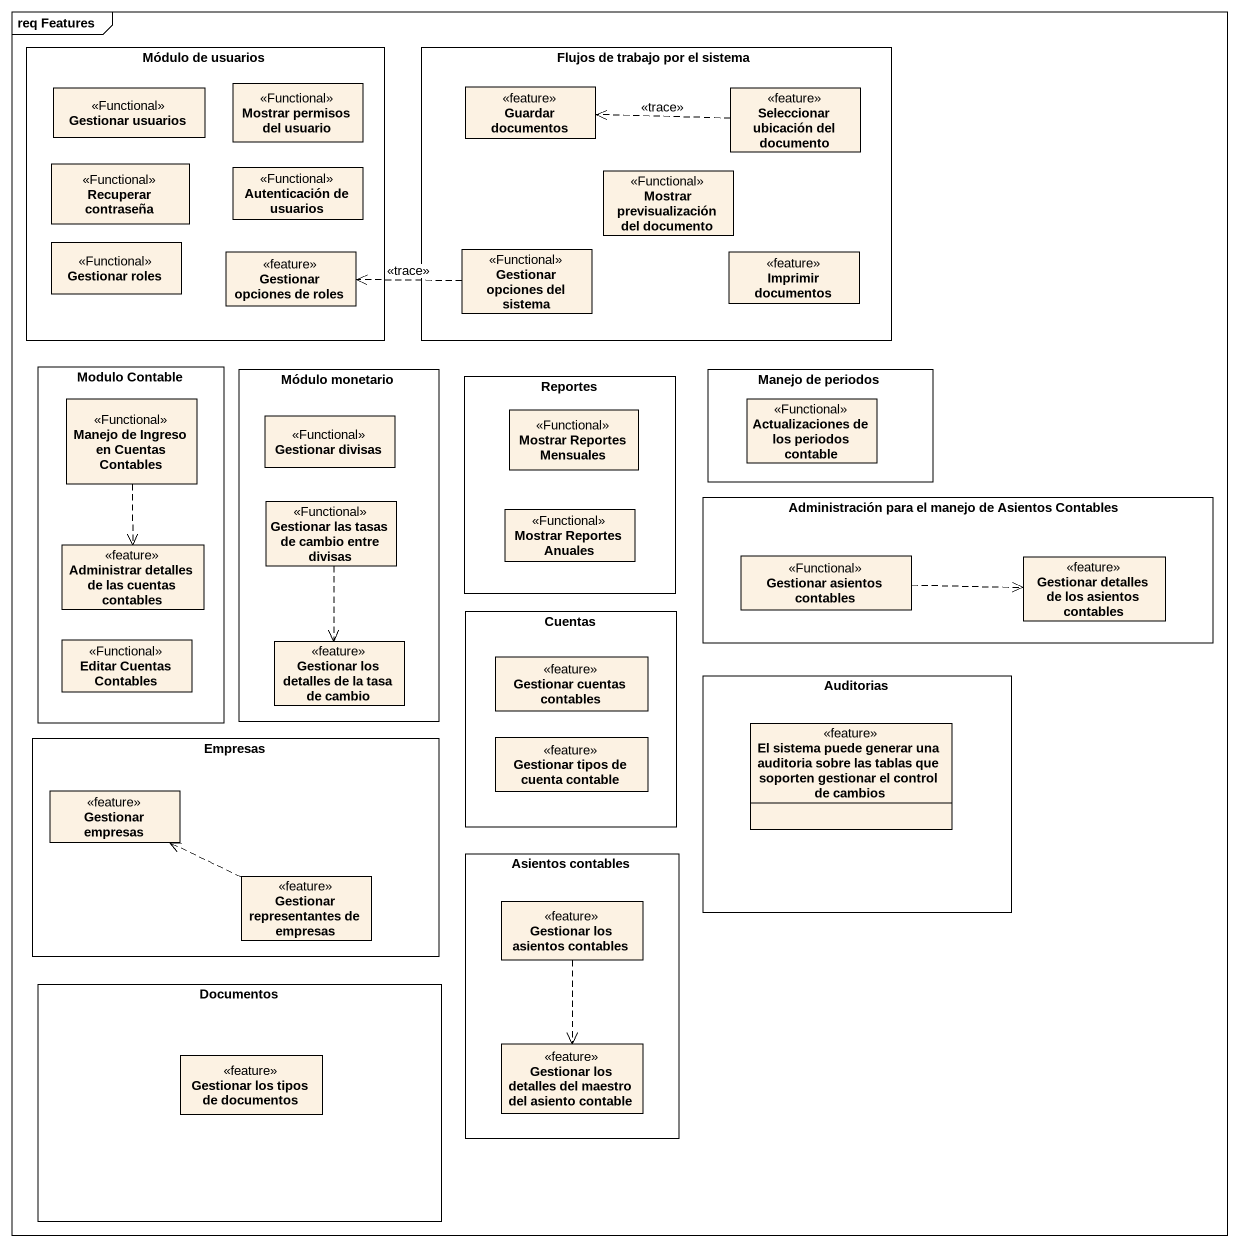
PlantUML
@startuml
mainframe req Features
hide circle
hide empty members
rectangle "Módulo de usuarios" as Módulo_de_usuarios {
  class "Gestionar usuarios" as Gestionar_usuarios <<Functional>>
  class "Mostrar permisos del usuario" as Mostrar_permisos_del_usuario <<Functional>>
  class "Recuperar contraseña" as Recuperar_contraseña <<Functional>>
  class "Autenticación de usuarios" as Autenticación_de_usuarios <<Functional>>
  class "Gestionar roles" as Gestionar_roles <<Functional>>
  class "Gestionar opciones de roles" as Gestionar_opciones_de_roles <<feature>>
}
rectangle "Flujos de trabajo por el sistema" as Flujos_de_trabajo_por_el {
  class "Guardar documentos" as Guardar_documentos <<feature>>
  class "Seleccionar ubicación del documento" as Seleccionar_ubicación_del <<feature>>
  class "Mostrar previsualización del documento" as Mostrar_previsualización <<Functional>>
  class "Gestionar opciones del sistema" as Gestionar_opciones_del <<Functional>>
  class "Imprimir documentos" as Imprimir_documentos <<feature>>
}
rectangle "Modulo Contable" as Modulo_Contable {
  class "Manejo de Ingreso en Cuentas Contables" as Manejo_de_Ingreso_en <<Functional>>
  class "Administrar detalles de las cuentas contables" as Administrar_detalles_de_las <<feature>>
  class "Editar Cuentas Contables" as Editar_Cuentas_Contables <<Functional>>
}
rectangle "Módulo monetario" as Módulo_monetario {
  class "Gestionar divisas" as Gestionar_divisas <<Functional>>
  class "Gestionar las tasas de cambio entre divisas" as Gestionar_las_tasas_de <<Functional>>
  class "Gestionar los detalles de la tasa de cambio" as Gestionar_los_detalles_de <<feature>>
}
rectangle Reportes {
  class "Mostrar Reportes Mensuales" as Mostrar_Reportes_Mensuales <<Functional>>
  class "Mostrar Reportes Anuales" as Mostrar_Reportes_Anuales <<Functional>>
}
rectangle "Manejo de periodos" as Manejo_de_periodos {
  class "Actualizaciones de los periodos contable" as Actualizaciones_de_los <<Functional>>
}
rectangle "Administración para el manejo de Asientos Contables" as Administración_para_el {
  class "Gestionar asientos contables" as Gestionar_asientos_contables <<Functional>>
  class "Gestionar detalles de los asientos contables" as Gestionar_detalles_de_los <<feature>>
}
rectangle Cuentas {
  class "Gestionar cuentas contables" as Gestionar_cuentas_contables <<feature>>
  class "Gestionar tipos de cuenta contable" as Gestionar_tipos_de_cuenta <<feature>>
}
rectangle Auditorias {
  class "El sistema puede generar una auditoria sobre las tablas que soporten gestionar el control de cambios" as El_sistema_puede_generar <<feature>>
}
rectangle Empresas {
  class "Gestionar empresas" as Gestionar_empresas <<feature>>
  class "Gestionar representantes de empresas" as Gestionar_representantes_de <<feature>>
}
rectangle "Asientos contables" as Asientos_contables {
  class "Gestionar los asientos contables" as Gestionar_los_asientos <<feature>>
  class "Gestionar los detalles del maestro del asiento contable" as Gestionar_los_detalles_del <<feature>>
}
rectangle Documentos {
  class "Gestionar los tipos de documentos" as Gestionar_los_tipos_de <<feature>>
}
Seleccionar_ubicación_del .left.> Guardar_documentos : <<trace>>
Gestionar_opciones_del .left.> Gestionar_opciones_de_roles : <<trace>>
Manejo_de_Ingreso_en ..> Administrar_detalles_de_las
Gestionar_las_tasas_de ..> Gestionar_los_detalles_de
Gestionar_asientos_contables .right.> Gestionar_detalles_de_los
Gestionar_representantes_de .left.> Gestionar_empresas
Gestionar_los_asientos ..> Gestionar_los_detalles_del
@enduml
